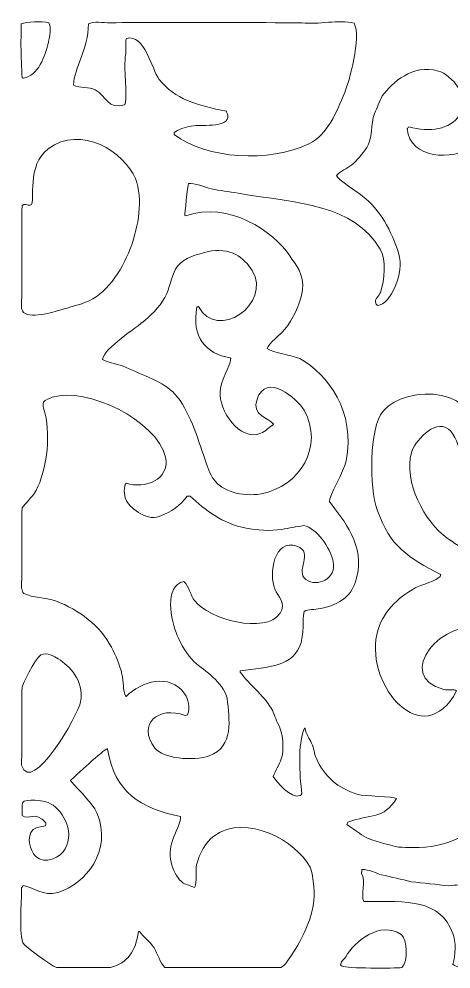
# Model space of a CAD drawing. Header units: millimetres. Extents: x -1202 to 1201, y -593 to 593.
# Drawn here: x -1202 to -663, y -591 to 593 of the extents above; entities that cross this region are included whole.
import ezdxf

# ---------------------------------------------------------------- set-up
doc = ezdxf.new("R2010")
doc.units = ezdxf.units.MM
doc.header["$MEASUREMENT"] = 0
doc.layers.add('Layer 1', color=7, linetype='Continuous')

msp = doc.modelspace()

# ---------------------------------------------------------------- linework, layer by layer
at = {"layer": 'Layer 1', "color": 250, "lineweight": 20}
for points, knots in [([(-1134.2092, 510.6011), (-1126.5276, 506.5836), (-1114.331, 508.6562), (-1107.2108, 504.8747), (-1092.5669, 497.0968), (-1091.8166, 479.3927), (-1069.9716, 486.264), (-1066.6487, 505.0821), (-1072.2396, 528.81), (-1069.0406, 549.7309), (-1068.0917, 555.9381), (-1070.2138, 564.0633), (-1068.11, 568.8187), (-1045.235, 575.1392), (-1037.2409, 530.7722), (-1027.1464, 517.7586), (-1008.2423, 493.3878), (-979.8182, 485.0796), (-943.3581, 478.1517), (-943.203, 477.6744), (-943.0481, 477.1973), (-942.893, 476.7201), (-934.1285, 456.1469), (-973.3712, 462.131), (-987.5801, 459.5409), (-994.4074, 458.2962), (-1004.2359, 455.6884), (-1008.5268, 451.4286), (-1008.5268, 450.6331), (-1008.5268, 449.8378), (-1008.5268, 449.0426), (-968.0896, 418.555), (-890.1107, 413.6519), (-840.4851, 437.5899), (-816.6152, 449.1039), (-806.7641, 476.2091), (-795.798, 501.5343), (-790.5555, 513.6404), (-774.6156, 570.8222), (-784.1606, 587.9066), (-803.1736, 593.0712), (-829.0215, 585.4545), (-848.8638, 588.3838), (-908.906, 588.5427), (-968.9663, 588.7021), (-1029.0088, 588.861), (-1048.8676, 588.7021), (-1068.7323, 588.5427), (-1088.5912, 588.3838), (-1096.7091, 588.0449), (-1109.5778, 590.7161), (-1115.59, 586.9522), (-1115.3522, 555.7875), (-1133.7533, 532.2166), (-1134.2092, 510.6011)], [0, 0, 0, 0, 0.055555556, 0.055555556, 0.055555556, 0.111111111, 0.111111111, 0.111111111, 0.166666667, 0.166666667, 0.166666667, 0.222222222, 0.222222222, 0.222222222, 0.277777778, 0.277777778, 0.277777778, 0.333333333, 0.333333333, 0.333333333, 0.388888889, 0.388888889, 0.388888889, 0.444444444, 0.444444444, 0.444444444, 0.5, 0.5, 0.5, 0.555555556, 0.555555556, 0.555555556, 0.611111111, 0.611111111, 0.611111111, 0.666666667, 0.666666667, 0.666666667, 0.722222222, 0.722222222, 0.722222222, 0.777777778, 0.777777778, 0.777777778, 0.833333333, 0.833333333, 0.833333333, 0.888888889, 0.888888889, 0.888888889, 0.944444444, 0.944444444, 0.944444444, 1, 1, 1, 1]), ([(-1199.8438, 559.7519), (-1199.3784, 546.3919), (-1198.9124, 533.0278), (-1198.447, 519.6678), (-1197.8264, 519.5085), (-1197.2059, 519.3495), (-1196.5853, 519.1906), (-1178.2747, 522.4164), (-1169.5612, 546.4517), (-1165.3972, 564.5239), (-1163.8687, 571.1585), (-1161.7055, 582.8495), (-1164.9317, 588.3838), (-1173.9024, 590.1847), (-1192.7046, 590.2516), (-1199.3784, 586.9522), (-1199.5333, 577.8866), (-1199.6884, 568.818), (-1199.8438, 559.7519)], [0, 0, 0, 0, 0.166666667, 0.166666667, 0.166666667, 0.333333333, 0.333333333, 0.333333333, 0.5, 0.5, 0.5, 0.666666667, 0.666666667, 0.666666667, 0.833333333, 0.833333333, 0.833333333, 1, 1, 1, 1]), ([(-560.7252, 168.9284), (-588.8255, 169.7768), (-600.7222, 221.3336), (-583.0687, 243.8483), (-575.645, 253.3156), (-558.732, 261.6091), (-540.2436, 257.687), (-535.9508, 256.7762), (-533.867, 254.899), (-529.5373, 255.7782), (-529.5373, 273.9801), (-539.8019, 295.2199), (-521.1585, 309.7015), (-520.3829, 309.5422), (-519.6066, 309.3833), (-518.831, 309.2243), (-512.261, 259.4068), (-447.3518, 228.4315), (-405.7168, 265.7994), (-399.2263, 271.6246), (-390.4575, 284.7997), (-393.1486, 299.2028), (-394.0026, 303.7745), (-396.7075, 310.2246), (-395.9415, 314.4731), (-365.1491, 317.5614), (-362.1454, 286.323), (-368.4775, 259.5958), (-369.937, 253.4358), (-376.9572, 247.6659), (-374.5289, 241.4623), (-360.2416, 236.9537), (-346.9938, 230.8937), (-330.7728, 227.6236), (-309.0824, 223.2507), (-279.5494, 223.5738), (-260.9492, 230.0096), (-245.5276, 235.3456), (-231.3917, 236.64), (-218.5896, 244.3255), (-210.0787, 249.4349), (-204.174, 257.6183), (-197.6425, 264.8449), (-175.6229, 289.2091), (-166.2006, 317.3186), (-160.4032, 359.3296), (-155.565, 394.3908), (-180.9497, 419.0552), (-198.5734, 432.3407), (-204.3796, 436.7174), (-211.793, 436.0941), (-219.0551, 439.0215), (-232.0335, 444.2527), (-256.5805, 443.0442), (-267.466, 436.1583), (-283.5977, 425.9534), (-292.3764, 414.8404), (-296.3265, 391.779), (-298.0209, 381.8875), (-293.16, 369.2662), (-294.93, 362.67), (-295.5506, 361.8749), (-296.1715, 361.0794), (-296.792, 360.284), (-321.986, 366.1084), (-332.998, 381.0237), (-339.1517, 406.5721), (-340.5133, 412.2248), (-343.0083, 422.0675), (-341.4791, 430.9091), (-339.7725, 438.7025), (-338.0652, 446.4981), (-336.3587, 454.2918), (-336.8241, 454.6097), (-337.2897, 454.928), (-337.7552, 455.2462), (-371.8888, 457.3004), (-393.6848, 474.0658), (-405.2513, 499.1483), (-408.8249, 506.8973), (-415.6893, 535.1252), (-420.147, 539.2325), (-427.5696, 536.3479), (-433.4065, 525.4847), (-439.6976, 520.6222), (-450.3654, 512.3768), (-464.748, 509.9495), (-476.4714, 502.4887), (-476.3163, 501.216), (-476.161, 499.9434), (-476.0059, 498.6711), (-458.6178, 491.6564), (-426.8497, 440.2757), (-436.9047, 408.9581), (-442.6503, 391.0624), (-454.3898, 381.1288), (-469.489, 372.6911), (-487.502, 362.6256), (-498.7808, 363.8562), (-517.4345, 367.4419), (-540.0215, 377.9227), (-552.8159, 429.7293), (-530.0028, 450.4742), (-524.7417, 455.2586), (-499.1071, 460.7817), (-495.5565, 450.4742), (-495.0943, 450.4156), (-495.4341, 450.2977), (-495.5565, 449.997), (-506.3265, 440.154), (-520.097, 417.5924), (-500.2114, 405.6177), (-481.6031, 394.4122), (-467.7542, 414.7397), (-464.8341, 429.9548), (-456.327, 474.2849), (-510.3591, 492.8557), (-542.1055, 495.3308), (-550.7938, 495.6486), (-559.4848, 495.9669), (-568.1731, 496.2852), (-576.0959, 498.1466), (-605.3719, 509.8398), (-605.8778, 509.6467), (-608.1327, 500.5078), (-604.93, 490.218), (-606.8087, 479.5833), (-610.3765, 459.3862), (-620.6917, 442.1902), (-635.2037, 433.2951), (-662.0306, 416.8514), (-714.0468, 418.2394), (-718.061, 456.2006), (-717.2851, 456.9957), (-716.5091, 457.7911), (-715.7336, 458.5866), (-689.9652, 451.3501), (-664.1575, 455.8109), (-652.8923, 472.9025), (-637.8138, 495.7794), (-662.2234, 523.4102), (-678.9598, 528.2573), (-711.5999, 537.7096), (-736.0854, 513.6089), (-749.2488, 497.2395), (-752.3519, 489.923), (-755.4557, 482.6046), (-758.5587, 475.2885), (-763.8697, 462.2873), (-760.6116, 443.3621), (-768.334, 432.818), (-773.5218, 425.7344), (-780.2699, 416.9239), (-786.9536, 411.3441), (-792.9035, 406.3764), (-801.1998, 404.0171), (-806.0388, 397.9826), (-805.2873, 393.9681), (-778.216, 375.856), (-773.4544, 372.2139), (-751.61, 355.5079), (-737.5948, 329.994), (-728.3018, 300.1571), (-721.3418, 277.8123), (-738.1193, 236.5502), (-754.8348, 236.2131), (-756.0377, 237.0345), (-756.4207, 237.2205), (-757.1622, 238.5991), (-759.0843, 244.4367), (-752.5572, 248.1367), (-751.1108, 252.4379), (-746.07, 267.4274), (-743.7627, 293.3983), (-751.5763, 306.3611), (-785.5374, 362.7038), (-852.9605, 363.1532), (-928.9282, 376.0315), (-940.099, 377.781), (-951.2729, 379.5312), (-962.4436, 381.2807), (-970.0542, 383.4502), (-983.4255, 389.1082), (-990.8385, 387.9614), (-991.6075, 386.242), (-995.493, 348.3541), (-995.493, 348.3541), (-995.0279, 348.1951), (-994.5621, 348.0362), (-994.097, 347.8769), (-940.288, 366.3264), (-884.6015, 328.5575), (-864.2251, 297.7716), (-857.8273, 288.1055), (-845.3412, 273.799), (-848.3984, 255.7782), (-851.7686, 235.9118), (-860.3641, 219.205), (-870.742, 206.1497), (-875.2964, 200.42), (-890.9816, 188.525), (-892.6197, 182.2899), (-884.4329, 177.5968), (-861.9178, 173.5565), (-851.6568, 169.8828), (-816.0344, 149.8559), (-782.3273, 103.8684), (-793.936, 42.4716), (-796.3723, 29.5846), (-815.7213, -2.3707), (-814.8827, -8.111), (-797.4514, -31.6785), (-769.5872, -62.4776), (-781.3677, -104.982), (-783.9551, -114.3166), (-788.7866, -123.1083), (-795.3325, -128.3646), (-803.3499, -134.8023), (-814.1844, -139.3198), (-826.0548, -141.7258), (-833.2418, -143.1825), (-841.3607, -141.8926), (-846.5364, -145.0661), (-848.5721, -158.006), (-846.5284, -171.6554), (-850.26, -183.7191), (-859.8066, -214.5802), (-890.334, -214.3863), (-926.1353, -219.0316), (-926.1353, -219.6678), (-926.1353, -220.3043), (-926.1353, -220.9405), (-914.3867, -236.6857), (-897.9592, -248.7066), (-887.4996, -265.7969), (-883.3883, -272.5138), (-882.2773, -279.6808), (-878.1898, -286.7937), (-873.6478, -294.6967), (-870.5246, -317.0468), (-874.9314, -328.787), (-877.7943, -336.4139), (-881.9537, -343.6169), (-885.1721, -350.7377), (-880.71, -357.595), (-863.3714, -379.3338), (-851.1914, -374.5975), (-850.1471, -373.926), (-850.0232, -373.6574), (-849.3294, -372.6887), (-851.9761, -347.5942), (-854.8925, -311.786), (-846.0709, -290.6112), (-845.7605, -290.7702), (-845.45, -290.9291), (-845.14, -291.0884), (-843.8791, -297.9984), (-839.6959, -303.8717), (-837.2266, -309.2219), (-834.1214, -315.9489), (-833.9975, -321.8214), (-831.1748, -328.3098), (-821.1672, -351.3141), (-804.6357, -365.2429), (-779.5057, -373.1659), (-771.6445, -375.6443), (-735.0936, -375.5504), (-731.0948, -378.4151), (-747.3881, -404.7834), (-763.4042, -396.9968), (-792.074, -408.0013), (-792.3841, -408.9557), (-792.6945, -409.91), (-793.005, -410.8645), (-786.0233, -415.6361), (-779.0395, -420.4088), (-772.0579, -425.1804), (-759.5355, -432.1801), (-743.5524, -434.8694), (-728.7673, -439.0191), (-723.0268, -439.1781), (-717.2843, -439.3373), (-711.5442, -439.4963), (-687.7154, -439.4989), (-672.5041, -435.6738), (-656.6162, -428.9979), (-603.6379, -406.7377), (-550.6835, -325.0055), (-567.242, -240.0283), (-573.7772, -206.4904), (-584.647, -176.0625), (-615.1876, -167.0172), (-676.3222, -148.9104), (-734.8322, -227.6667), (-671.9775, -242.4143), (-667.409, -243.486), (-659.1112, -241.5317), (-656.1507, -244.3231), (-697.5681, -321.7252), (-769.4765, -238.8605), (-755.7657, -174.1752), (-749.8236, -146.1422), (-729.3127, -128.1662), (-707.8202, -115.9575), (-701.6435, -112.4484), (-679.6287, -106.462), (-676.6324, -101.6416), (-676.3219, -100.8461), (-676.0118, -100.0507), (-675.7013, -99.2556), (-716.8426, -77.9264), (-738.4301, -65.4471), (-755.3002, -18.6093), (-764.8828, 7.9969), (-765.9413, 83.6687), (-747.8524, 104.5068), (-718.1915, 138.6763), (-620.4517, 135.4483), (-637.5312, 65.8542), (-639.0456, 59.6814), (-642.1853, 48.7334), (-649.1684, 49.6295), (-653.9662, 59.7856), (-657.7513, 75.7683), (-666.3916, 82.0789), (-684.6842, 95.4401), (-709.1565, 64.5872), (-712.4751, 52.9699), (-722.9336, 16.3512), (-695.9245, -33.8093), (-667.7881, -53.9219), (-663.5047, -56.9835), (-644.9782, -70.5952), (-639.8586, -69.1922), (-636.8659, -68.1694), (-658.2495, -18.3557), (-639.8586, 4.2958), (-636.6669, 8.2268), (-636.0309, 12.628), (-630.0833, 13.8397), (-627.2434, -25.9044), (-610.3175, -46.7741), (-585.8617, -64.4202), (-576.0967, -71.4658), (-556.8795, -80.1481), (-540.2436, -73.9642), (-505.0268, -60.8732), (-481.5775, -32.4364), (-469.489, 4.2958), (-451.7948, 58.0627), (-465.3941, 161.7065), (-490.9016, 196.6058), (-494.5097, 201.542), (-502.2789, 207.0978), (-508.5902, 209.0129), (-523.9808, 213.6834), (-553.2293, 209.9421), (-559.7942, 201.3777), (-567.1519, 191.779), (-560.9931, 180.407), (-560.7252, 168.9284)], [0, 0, 0, 0, 0.008333333, 0.008333333, 0.008333333, 0.016666667, 0.016666667, 0.016666667, 0.025, 0.025, 0.025, 0.033333333, 0.033333333, 0.033333333, 0.041666667, 0.041666667, 0.041666667, 0.05, 0.05, 0.05, 0.058333333, 0.058333333, 0.058333333, 0.066666667, 0.066666667, 0.066666667, 0.075, 0.075, 0.075, 0.083333333, 0.083333333, 0.083333333, 0.091666667, 0.091666667, 0.091666667, 0.1, 0.1, 0.1, 0.108333333, 0.108333333, 0.108333333, 0.116666667, 0.116666667, 0.116666667, 0.125, 0.125, 0.125, 0.133333333, 0.133333333, 0.133333333, 0.141666667, 0.141666667, 0.141666667, 0.15, 0.15, 0.15, 0.158333333, 0.158333333, 0.158333333, 0.166666667, 0.166666667, 0.166666667, 0.175, 0.175, 0.175, 0.183333333, 0.183333333, 0.183333333, 0.191666667, 0.191666667, 0.191666667, 0.2, 0.2, 0.2, 0.208333333, 0.208333333, 0.208333333, 0.216666667, 0.216666667, 0.216666667, 0.225, 0.225, 0.225, 0.233333333, 0.233333333, 0.233333333, 0.241666667, 0.241666667, 0.241666667, 0.25, 0.25, 0.25, 0.258333333, 0.258333333, 0.258333333, 0.266666667, 0.266666667, 0.266666667, 0.275, 0.275, 0.275, 0.283333333, 0.283333333, 0.283333333, 0.291666667, 0.291666667, 0.291666667, 0.3, 0.3, 0.3, 0.308333333, 0.308333333, 0.308333333, 0.316666667, 0.316666667, 0.316666667, 0.325, 0.325, 0.325, 0.333333333, 0.333333333, 0.333333333, 0.341666667, 0.341666667, 0.341666667, 0.35, 0.35, 0.35, 0.358333333, 0.358333333, 0.358333333, 0.366666667, 0.366666667, 0.366666667, 0.375, 0.375, 0.375, 0.383333333, 0.383333333, 0.383333333, 0.391666667, 0.391666667, 0.391666667, 0.4, 0.4, 0.4, 0.408333333, 0.408333333, 0.408333333, 0.416666667, 0.416666667, 0.416666667, 0.425, 0.425, 0.425, 0.433333333, 0.433333333, 0.433333333, 0.441666667, 0.441666667, 0.441666667, 0.45, 0.45, 0.45, 0.458333333, 0.458333333, 0.458333333, 0.466666667, 0.466666667, 0.466666667, 0.475, 0.475, 0.475, 0.483333333, 0.483333333, 0.483333333, 0.491666667, 0.491666667, 0.491666667, 0.5, 0.5, 0.5, 0.508333333, 0.508333333, 0.508333333, 0.516666667, 0.516666667, 0.516666667, 0.525, 0.525, 0.525, 0.533333333, 0.533333333, 0.533333333, 0.541666667, 0.541666667, 0.541666667, 0.55, 0.55, 0.55, 0.558333333, 0.558333333, 0.558333333, 0.566666667, 0.566666667, 0.566666667, 0.575, 0.575, 0.575, 0.583333333, 0.583333333, 0.583333333, 0.591666667, 0.591666667, 0.591666667, 0.6, 0.6, 0.6, 0.608333333, 0.608333333, 0.608333333, 0.616666667, 0.616666667, 0.616666667, 0.625, 0.625, 0.625, 0.633333333, 0.633333333, 0.633333333, 0.641666667, 0.641666667, 0.641666667, 0.65, 0.65, 0.65, 0.658333333, 0.658333333, 0.658333333, 0.666666667, 0.666666667, 0.666666667, 0.675, 0.675, 0.675, 0.683333333, 0.683333333, 0.683333333, 0.691666667, 0.691666667, 0.691666667, 0.7, 0.7, 0.7, 0.708333333, 0.708333333, 0.708333333, 0.716666667, 0.716666667, 0.716666667, 0.725, 0.725, 0.725, 0.733333333, 0.733333333, 0.733333333, 0.741666667, 0.741666667, 0.741666667, 0.75, 0.75, 0.75, 0.758333333, 0.758333333, 0.758333333, 0.766666667, 0.766666667, 0.766666667, 0.775, 0.775, 0.775, 0.783333333, 0.783333333, 0.783333333, 0.791666667, 0.791666667, 0.791666667, 0.8, 0.8, 0.8, 0.808333333, 0.808333333, 0.808333333, 0.816666667, 0.816666667, 0.816666667, 0.825, 0.825, 0.825, 0.833333333, 0.833333333, 0.833333333, 0.841666667, 0.841666667, 0.841666667, 0.85, 0.85, 0.85, 0.858333333, 0.858333333, 0.858333333, 0.866666667, 0.866666667, 0.866666667, 0.875, 0.875, 0.875, 0.883333333, 0.883333333, 0.883333333, 0.891666667, 0.891666667, 0.891666667, 0.9, 0.9, 0.9, 0.908333333, 0.908333333, 0.908333333, 0.916666667, 0.916666667, 0.916666667, 0.925, 0.925, 0.925, 0.933333333, 0.933333333, 0.933333333, 0.941666667, 0.941666667, 0.941666667, 0.95, 0.95, 0.95, 0.958333333, 0.958333333, 0.958333333, 0.966666667, 0.966666667, 0.966666667, 0.975, 0.975, 0.975, 0.983333333, 0.983333333, 0.983333333, 0.991666667, 0.991666667, 0.991666667, 1, 1, 1, 1]), ([(-1198.9124, 231.9184), (-1195.6896, 217.0392), (-1162.6086, 226.8861), (-1152.3634, 230.0096), (-1138.3085, 234.295), (-1126.9832, 236.3747), (-1114.6586, 241.9396), (-1090.5848, 252.8087), (-1070.8857, 284.8564), (-1061.5931, 311.6103), (-1054.1412, 333.0635), (-1046.6747, 368.8781), (-1056.9379, 394.165), (-1070.1504, 426.7185), (-1125.0893, 462.122), (-1165.8626, 431.3864), (-1192.6676, 411.181), (-1182.3491, 364.7633), (-1186.8101, 361.7156), (-1190.2232, 359.3593), (-1194.1238, 363.5395), (-1197.516, 361.2384), (-1197.8264, 361.2384), (-1198.1369, 361.2384), (-1198.447, 361.2384), (-1198.6024, 318.1363), (-1198.7575, 275.0206), (-1198.9124, 231.9184)], [0, 0, 0, 0, 0.111111111, 0.111111111, 0.111111111, 0.222222222, 0.222222222, 0.222222222, 0.333333333, 0.333333333, 0.333333333, 0.444444444, 0.444444444, 0.444444444, 0.555555556, 0.555555556, 0.555555556, 0.666666667, 0.666666667, 0.666666667, 0.777777778, 0.777777778, 0.777777778, 0.888888889, 0.888888889, 0.888888889, 1, 1, 1, 1]), ([(-1097.901, 168.9284), (-1089.1982, 163.7292), (-1078.0033, 163.3279), (-1068.5751, 158.9073), (-1048.353, 149.4253), (-1021.8812, 141.3896), (-1007.5958, 125.5035), (-989.8133, 105.7276), (-979.9615, 72.4193), (-970.357, 44.8576), (-966.8926, 34.9168), (-964.3261, 26.1146), (-958.7196, 18.6117), (-949.0335, 5.6492), (-924.7135, -3.1195), (-900.0678, 1.433), (-851.7022, 10.3656), (-821.1023, 60.8771), (-846.5364, 105.4611), (-854.9504, 120.2118), (-893.9175, 153.3052), (-905.1878, 119.2999), (-912.1505, 98.2934), (-890.6653, 96.2163), (-884.7067, 88.2821), (-884.8617, 87.9642), (-885.0167, 87.646), (-885.1721, 87.3281), (-890.3827, 84.4251), (-894.471, 79.2695), (-900.5333, 76.8297), (-927.372, 66.0286), (-953.1979, 105.8824), (-951.2718, 128.8438), (-949.7562, 146.9074), (-939.3718, 156.8775), (-937.7723, 170.3599), (-938.0827, 170.5189), (-938.3932, 170.6783), (-938.7036, 170.8372), (-968.7981, 175.9789), (-987.734, 196.6287), (-980.1322, 234.3044), (-979.5117, 234.4633), (-978.8908, 234.6226), (-978.2702, 234.7816), (-954.9595, 190.2925), (-886.175, 238.6078), (-911.2392, 279.6381), (-915.9697, 287.3811), (-923.6667, 295.3364), (-931.7212, 299.6803), (-939.8442, 304.0612), (-955.2633, 306.4336), (-965.7017, 303.4976), (-982.6947, 298.7185), (-994.7307, 296.5891), (-1004.3373, 284.8873), (-1011.5404, 276.114), (-1012.854, 262.0592), (-1017.8367, 251.0063), (-1023.7176, 237.9604), (-1034.5404, 226.2582), (-1044.8354, 217.6025), (-1055.7242, 208.447), (-1096.1047, 182.7389), (-1097.901, 168.9284)], [0, 0, 0, 0, 0.045454545, 0.045454545, 0.045454545, 0.090909091, 0.090909091, 0.090909091, 0.136363636, 0.136363636, 0.136363636, 0.181818182, 0.181818182, 0.181818182, 0.227272727, 0.227272727, 0.227272727, 0.272727273, 0.272727273, 0.272727273, 0.318181818, 0.318181818, 0.318181818, 0.363636364, 0.363636364, 0.363636364, 0.409090909, 0.409090909, 0.409090909, 0.454545455, 0.454545455, 0.454545455, 0.5, 0.5, 0.5, 0.545454545, 0.545454545, 0.545454545, 0.590909091, 0.590909091, 0.590909091, 0.636363636, 0.636363636, 0.636363636, 0.681818182, 0.681818182, 0.681818182, 0.727272727, 0.727272727, 0.727272727, 0.772727273, 0.772727273, 0.772727273, 0.818181818, 0.818181818, 0.818181818, 0.863636364, 0.863636364, 0.863636364, 0.909090909, 0.909090909, 0.909090909, 0.954545455, 0.954545455, 0.954545455, 1, 1, 1, 1]), ([(-1198.9124, -116.4347), (-1197.8668, -119.2678), (-1198.3876, -121.0785), (-1196.1195, -122.6379), (-1185.0746, -128.9673), (-1169.1636, -127.4549), (-1156.5528, -132.1818), (-1126.8666, -143.3095), (-1100.8465, -163.0166), (-1086.7296, -189.9227), (-1081.5043, -199.8814), (-1076.7475, -211.8196), (-1073.6959, -223.3265), (-1071.3039, -232.3443), (-1073.1083, -243.6938), (-1069.0406, -251.0039), (-1068.8856, -251.0039), (-1068.7305, -251.0039), (-1068.5751, -251.0039), (-1049.616, -232.6851), (-1014.4902, -221.0637), (-995.493, -248.1407), (-990.6941, -254.9811), (-988.6819, -263.6184), (-991.7692, -273.9093), (-992.8552, -274.2272), (-993.9416, -274.5454), (-995.0276, -274.8637), (-1028.1474, -262.2988), (-1055.2756, -285.4082), (-1032.7327, -315.4255), (-1022.9999, -328.3845), (-985.0309, -332.3336), (-964.771, -324.9694), (-933.4439, -313.5809), (-939.9927, -279.5917), (-942.4275, -253.3899), (-948.9954, -231.5744), (-968.9026, -221.0095), (-983.8562, -207.5789), (-992.4128, -199.8938), (-1000.0043, -186.3324), (-1004.8029, -175.1295), (-1012.6539, -156.8014), (-1021.5433, -112.8666), (-996.4244, -107.8452), (-990.0637, -113.6508), (-988.1893, -125.2966), (-982.9248, -132.1818), (-966.0444, -154.2617), (-895.1333, -174.505), (-876.3274, -147.4521), (-868.247, -135.8281), (-879.4719, -125.6375), (-882.8443, -117.3891), (-890.7851, -97.9687), (-884.1924, -54.1676), (-855.3807, -63.943), (-833.4081, -71.3986), (-858.5057, -95.095), (-844.2086, -105.4592), (-830.1035, -115.6839), (-805.3504, -104.4225), (-810.2282, -83.0309), (-814.3208, -65.0819), (-829.991, -41.721), (-847.0016, -38.1744), (-856.1556, -39.7649), (-865.3122, -41.3558), (-874.4658, -42.9464), (-888.1088, -45.427), (-906.5151, -43.9864), (-918.6875, -41.5148), (-948.3663, -35.4878), (-970.0219, -19.1079), (-988.5107, -1.4302), (-989.7521, -1.4302), (-990.9936, -1.4302), (-992.2347, -1.4302), (-1002.0231, -13.9034), (-1010.87, -20.3903), (-1027.1464, -26.7216), (-1044.5261, -33.4817), (-1065.353, -14.1462), (-1069.0406, -5.725), (-1071.2588, -0.6603), (-1071.7067, 11.5676), (-1068.5751, 14.7941), (-1045.3372, 6.8411), (-1013.5834, 18.9829), (-1019.2334, 47.2436), (-1030.7696, 92.8606), (-1117.7188, 135.3349), (-1160.7426, 121.6859), (-1163.4791, 120.8179), (-1170.4879, 118.2392), (-1171.4486, 115.4823), (-1173.4898, 109.6263), (-1169.0529, 100.8688), (-1168.1901, 95.4401), (-1165.8407, 80.6552), (-1165.9726, 58.6527), (-1168.6555, 44.3803), (-1171.579, 28.8324), (-1176.1786, 12.3965), (-1183.5516, 0.9558), (-1188.5163, -4.7702), (-1193.4824, -10.4973), (-1198.447, -16.2233), (-1198.6024, -49.6237), (-1198.7575, -83.0339), (-1198.9124, -116.4347)], [0, 0, 0, 0, 0.027027027, 0.027027027, 0.027027027, 0.054054054, 0.054054054, 0.054054054, 0.081081081, 0.081081081, 0.081081081, 0.108108108, 0.108108108, 0.108108108, 0.135135135, 0.135135135, 0.135135135, 0.162162162, 0.162162162, 0.162162162, 0.189189189, 0.189189189, 0.189189189, 0.216216216, 0.216216216, 0.216216216, 0.243243243, 0.243243243, 0.243243243, 0.27027027, 0.27027027, 0.27027027, 0.297297297, 0.297297297, 0.297297297, 0.324324324, 0.324324324, 0.324324324, 0.351351351, 0.351351351, 0.351351351, 0.378378378, 0.378378378, 0.378378378, 0.405405405, 0.405405405, 0.405405405, 0.432432432, 0.432432432, 0.432432432, 0.459459459, 0.459459459, 0.459459459, 0.486486486, 0.486486486, 0.486486486, 0.513513514, 0.513513514, 0.513513514, 0.540540541, 0.540540541, 0.540540541, 0.567567568, 0.567567568, 0.567567568, 0.594594595, 0.594594595, 0.594594595, 0.621621622, 0.621621622, 0.621621622, 0.648648649, 0.648648649, 0.648648649, 0.675675676, 0.675675676, 0.675675676, 0.702702703, 0.702702703, 0.702702703, 0.72972973, 0.72972973, 0.72972973, 0.756756757, 0.756756757, 0.756756757, 0.783783784, 0.783783784, 0.783783784, 0.810810811, 0.810810811, 0.810810811, 0.837837838, 0.837837838, 0.837837838, 0.864864865, 0.864864865, 0.864864865, 0.891891892, 0.891891892, 0.891891892, 0.918918919, 0.918918919, 0.918918919, 0.945945946, 0.945945946, 0.945945946, 0.972972973, 0.972972973, 0.972972973, 1, 1, 1, 1]), ([(-1198.9124, -336.8993), (-1186.2585, -375.8063), (-1127.9588, -273.5907), (-1125.3653, -257.6846), (-1120.8918, -230.2544), (-1139.1992, -213.5676), (-1153.2944, -204.2386), (-1158.0765, -201.0736), (-1166.4392, -195.6734), (-1175.1724, -199.4666), (-1182.9483, -205.1437), (-1197.7077, -236.9814), (-1198.447, -239.074), (-1198.6024, -271.6789), (-1198.7575, -304.294), (-1198.9124, -336.8993)], [0, 0, 0, 0, 0.2, 0.2, 0.2, 0.4, 0.4, 0.4, 0.6, 0.6, 0.6, 0.8, 0.8, 0.8, 1, 1, 1, 1]), ([(-1197.516, -558.318), (-1193.3768, -563.5687), (-1161.9723, -586.8701), (-1155.6218, -588.8586), (-1133.1254, -588.8586), (-1110.6224, -588.8586), (-1088.1257, -588.8586), (-1066.2011, -583.1536), (-1056.6553, -568.8118), (-1053.2139, -544.0021), (-1052.7488, -544.0021), (-1052.283, -544.0021), (-1051.8178, -544.0021), (-1046.988, -551.3885), (-1038.3846, -556.7087), (-1033.6633, -564.5215), (-1029.0253, -572.1976), (-1026.2881, -582.6343), (-1020.1645, -588.8586), (-971.9132, -588.8586), (-923.6477, -588.8586), (-875.3969, -588.8586), (-869.6816, -586.6128), (-864.8386, -577.1717), (-861.4321, -572.1567), (-850.5019, -556.0661), (-829.7395, -518.7347), (-834.4333, -488.17), (-835.7521, -479.5869), (-835.6209, -470.3368), (-839.0886, -463.8333), (-855.9474, -432.2136), (-917.8983, -395.5708), (-959.1852, -425.1804), (-968.7834, -432.064), (-977.693, -447.6004), (-980.5977, -460.9702), (-981.8781, -466.8626), (-980.2795, -484.437), (-982.4593, -487.6932), (-982.7698, -488.17), (-983.0802, -488.6476), (-983.3907, -489.1244), (-988.0449, -487.3749), (-992.7008, -485.6251), (-997.3554, -483.8756), (-1009.6285, -473.8624), (-1018.4737, -451.6543), (-1010.3891, -429.4751), (-1008.2842, -423.7011), (-999.0788, -404.6688), (-1000.6139, -400.8433), (-1051.5154, -390.2913), (-1082.685, -370.677), (-1091.8496, -316.8571), (-1092.16, -316.6977), (-1092.4705, -316.5388), (-1092.7806, -316.3798), (-1095.2393, -317.1366), (-1133.4575, -350.8368), (-1137.9332, -355.9868), (-1137.7598, -356.9912), (-1109.6259, -384.6554), (-1104.8834, -396.0714), (-1085.2437, -443.3462), (-1119.0735, -484.9818), (-1153.7599, -495.328), (-1172.1215, -500.8052), (-1184.5951, -488.507), (-1197.0506, -486.7384), (-1197.6715, -487.6928), (-1198.292, -488.6476), (-1198.9124, -489.602), (-1198.9124, -510.1245), (-1202.238, -538.958), (-1197.516, -558.318)], [0, 0, 0, 0, 0.04, 0.04, 0.04, 0.08, 0.08, 0.08, 0.12, 0.12, 0.12, 0.16, 0.16, 0.16, 0.2, 0.2, 0.2, 0.24, 0.24, 0.24, 0.28, 0.28, 0.28, 0.32, 0.32, 0.32, 0.36, 0.36, 0.36, 0.4, 0.4, 0.4, 0.44, 0.44, 0.44, 0.48, 0.48, 0.48, 0.52, 0.52, 0.52, 0.56, 0.56, 0.56, 0.6, 0.6, 0.6, 0.64, 0.64, 0.64, 0.68, 0.68, 0.68, 0.72, 0.72, 0.72, 0.76, 0.76, 0.76, 0.8, 0.8, 0.8, 0.84, 0.84, 0.84, 0.88, 0.88, 0.88, 0.92, 0.92, 0.92, 0.96, 0.96, 0.96, 1, 1, 1, 1]), ([(-1198.447, -399.4117), (-1189.5451, -406.2571), (-1182.1291, -392.7513), (-1168.6555, -408.4785), (-1168.811, -409.7508), (-1168.966, -411.0234), (-1169.1211, -412.296), (-1174.6025, -413.7423), (-1180.7293, -413.8516), (-1184.4823, -417.068), (-1193.8496, -425.0962), (-1188.0669, -443.5281), (-1181.6893, -449.9946), (-1169.6016, -462.2515), (-1150.1023, -451.3), (-1144.4504, -440.9279), (-1131.9017, -417.8996), (-1149.3007, -390.3397), (-1165.8626, -383.1871), (-1170.9127, -381.0062), (-1194.5097, -377.4044), (-1197.9815, -383.6642), (-1198.1369, -388.913), (-1198.292, -394.1634), (-1198.447, -399.4117)], [0, 0, 0, 0, 0.125, 0.125, 0.125, 0.25, 0.25, 0.25, 0.375, 0.375, 0.375, 0.5, 0.5, 0.5, 0.625, 0.625, 0.625, 0.75, 0.75, 0.75, 0.875, 0.875, 0.875, 1, 1, 1, 1]), ([(-774.8508, -471.9457), (-768.8339, -480.3635), (-775.9978, -499.2252), (-772.0579, -506.7807), (-716.0884, -506.0889), (-677.0637, -504.4225), (-660.8056, -546.388), (-656.9905, -556.236), (-657.2015, -574.5107), (-660.8056, -584.5638), (-656.1727, -590.5205), (-641.2111, -588.8586), (-631.0143, -588.8586), (-608.2074, -588.8586), (-585.3939, -588.8586), (-562.5871, -588.8586), (-554.0199, -588.8586), (-539.7781, -590.773), (-533.7268, -587.427), (-533.7268, -587.1088), (-533.7268, -586.7909), (-533.7268, -586.4726), (-530.1036, -571.9921), (-552.2357, -541.3741), (-558.8632, -533.5037), (-577.4927, -511.3802), (-607.3853, -491.4525), (-639.8586, -484.3528), (-648.5468, -485.3068), (-657.2378, -486.2616), (-665.9261, -487.216), (-681.5958, -485.4662), (-697.2704, -483.7163), (-712.9407, -481.9668), (-725.1973, -479.104), (-737.4576, -476.2401), (-749.7144, -473.3772), (-757.509, -471.0101), (-764.918, -466.7773), (-774.3854, -466.6965), (-774.5404, -468.446), (-774.6954, -470.1959), (-774.8508, -471.9457)], [0, 0, 0, 0, 0.071428571, 0.071428571, 0.071428571, 0.142857143, 0.142857143, 0.142857143, 0.214285714, 0.214285714, 0.214285714, 0.285714286, 0.285714286, 0.285714286, 0.357142857, 0.357142857, 0.357142857, 0.428571429, 0.428571429, 0.428571429, 0.5, 0.5, 0.5, 0.571428571, 0.571428571, 0.571428571, 0.642857143, 0.642857143, 0.642857143, 0.714285714, 0.714285714, 0.714285714, 0.785714286, 0.785714286, 0.785714286, 0.857142857, 0.857142857, 0.857142857, 0.928571429, 0.928571429, 0.928571429, 1, 1, 1, 1]), ([(-800.9183, -585.5182), (-800.0867, -586.5361), (-800.289, -586.6792), (-799.056, -587.427), (-794.6008, -589.7859), (-733.239, -590.4007), (-724.5779, -588.8586), (-716.2859, -582.1504), (-717.9063, -553.1259), (-725.5088, -547.8196), (-750.8888, -530.1051), (-784.0933, -556.603), (-794.4015, -575.4971), (-796.4907, -579.327), (-800.3275, -579.4634), (-800.9183, -585.5182)], [0, 0, 0, 0, 0.2, 0.2, 0.2, 0.4, 0.4, 0.4, 0.6, 0.6, 0.6, 0.8, 0.8, 0.8, 1, 1, 1, 1])]:
    msp.add_open_spline(points, degree=3, knots=knots, dxfattribs=at)

doc.saveas('drawing.dxf')
